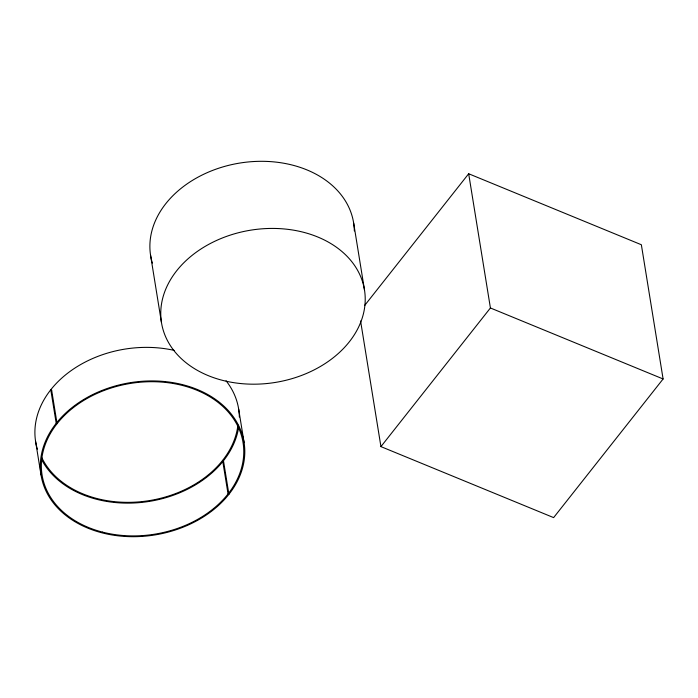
<?xml version="1.0" encoding="UTF-8"?>
<svg xmlns="http://www.w3.org/2000/svg" width="698" height="698" viewBox="0 0 698 698"><rect width="100%" height="100%" fill="white"/><g stroke="black" fill="none" stroke-linecap="round" stroke-linejoin="round"><path stroke-width="1.05" d="M364.6 305.541L468.672 173.75L641.357 244.745L663.1 378.97L553.627 517.611L380.934 446.615L360.587 320.984M380.934 446.615L490.415 307.975L468.672 173.75M490.415 307.975L663.1 378.97M353.65 223.055L364.522 290.167A102.807 77.12 -9.2 0 1 222.549 380.358A102.807 77.12 -9.2 0 1 201.888 248.392A102.807 77.12 -9.2 0 1 364.522 290.167M238.664 409.115L244.099 442.672A102.807 77.12 -9.2 0 1 102.126 532.862A102.807 77.12 -9.2 0 1 81.465 400.896A102.807 77.12 -9.2 0 1 244.099 442.672M150.585 255.328L161.447 322.441M35.589 441.389L41.025 474.945M152.356 263.111A102.807 77.12 -9.2 0 1 240.164 163A102.807 77.12 -9.2 0 1 354.34 230.968M226.056 380.785A102.807 77.12 -9.2 0 1 239.353 417.029M238.707 426.897A102.807 77.12 -9.2 0 1 149.852 501.312A102.807 77.12 -9.2 0 1 41.531 459.424M37.369 449.172A102.807 77.12 -9.2 0 1 70.498 371.083A102.807 77.12 -9.2 0 1 174.23 350.396M237.948 424.951A101.777 76.344 -9.2 0 1 149.686 500.562A101.777 76.344 -9.2 0 1 41.601 457.286M51.643 390.112L50.78 389.754L56.215 423.311L57.079 423.669L51.643 390.112M223.473 460.75L222.61 460.392L228.045 493.948L228.909 494.306L223.473 460.75M102.527 532.12A101.777 76.344 -9.2 0 0 243.079 442.837A101.777 76.344 -9.2 0 0 82.076 401.472A101.777 76.344 -9.2 0 0 102.527 532.12"/></g></svg>
